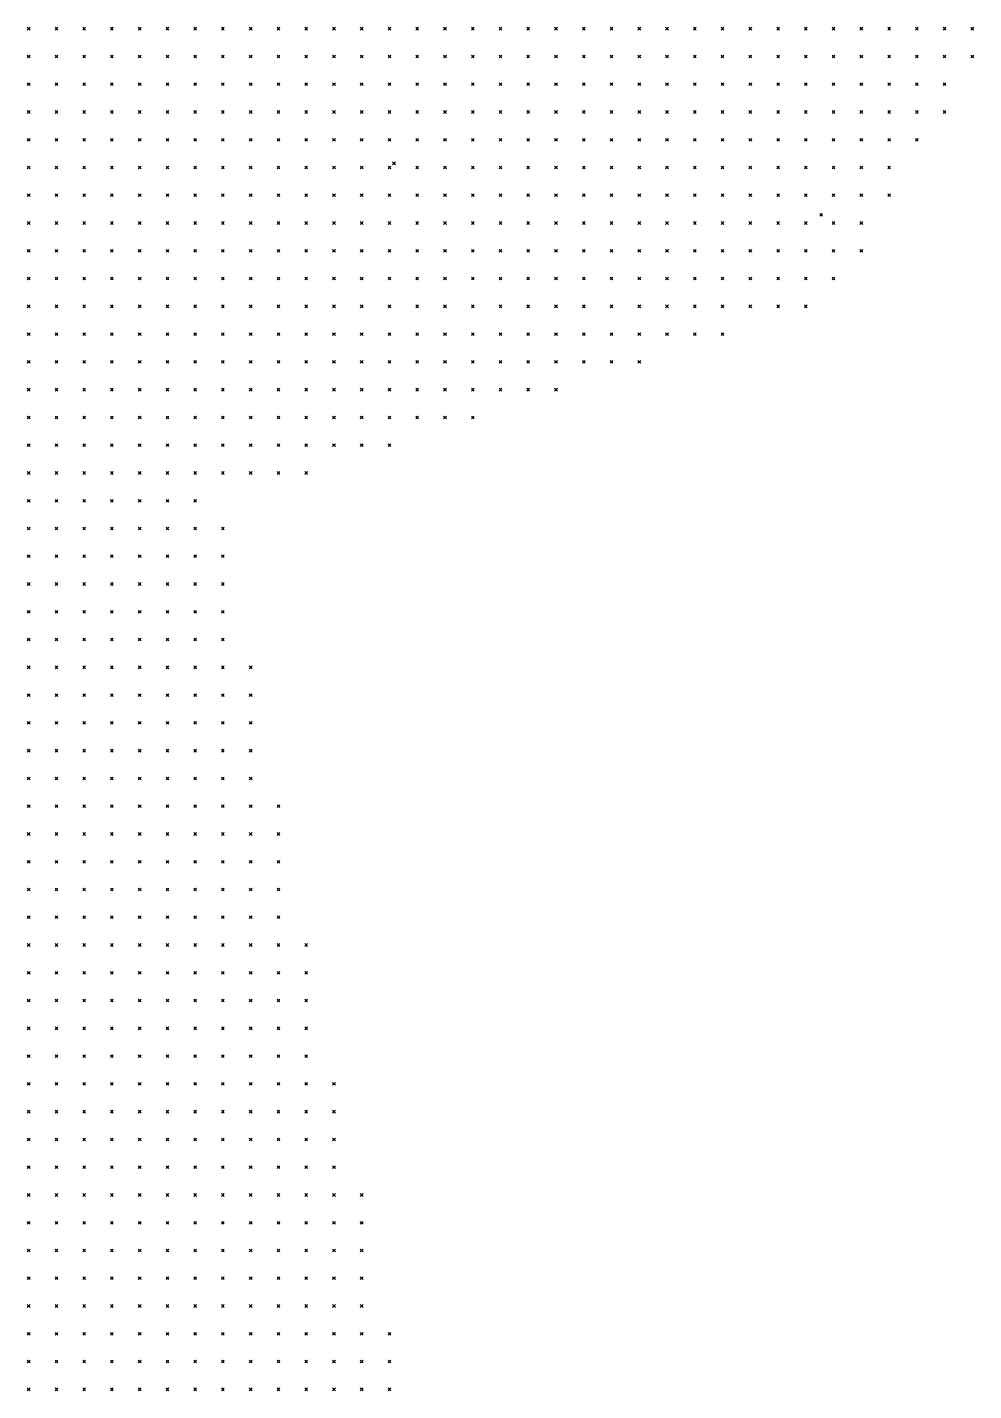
# Model space of a CAD drawing. Header units: metres. Extents: x 441556 to 446409, y 432338 to 461058.
# Drawn here: x 442361.8 to 442464, y 450975.2 to 451122.5 of the extents above; entities that cross this region are included whole.
import ezdxf

# ---------------------------------------------------------------- set-up
doc = ezdxf.new("R2010")
doc.units = ezdxf.units.M
doc.header["$MEASUREMENT"] = 0
doc.header["$PDMODE"] = 35
doc.header["$PDSIZE"] = 0.15
doc.layers.add('DTM-NOK-RevN_LIDAR_co_lidar', color=91, linetype='Continuous', lineweight=0)
doc.layers.add('DTM-NOK-RevN_RTK', color=32, linetype='Continuous', lineweight=0)

msp = doc.modelspace()

# ---------------------------------------------------------------- linework, layer by layer
at = {"layer": 'DTM-NOK-RevN_LIDAR_co_lidar'}
for p in [(442361.921, 451122.339, 362.079), (442364.921, 451122.339, 362.382), (442367.92, 451122.339, 362.767), (442370.919, 451122.339, 362.851), (442373.919, 451122.339, 364.068), (442376.918, 451122.339, 365.963), (442379.917, 451122.339, 366.776), (442382.917, 451122.339, 366.658), (442385.916, 451122.339, 367.718), (442388.915, 451122.339, 370.741), (442391.915, 451122.339, 372.587), (442394.914, 451122.339, 374.786), (442397.913, 451122.339, 379.175), (442400.913, 451122.339, 384.592), (442403.912, 451122.339, 389.624), (442406.911, 451122.339, 392.425), (442409.911, 451122.339, 393.59), (442412.91, 451122.339, 395.132), (442415.909, 451122.339, 396.085), (442418.909, 451122.339, 397.06), (442421.908, 451122.339, 400.071), (442424.907, 451122.339, 404.48), (442427.907, 451122.339, 408.882), (442430.906, 451122.339, 412.012), (442433.905, 451122.339, 414.523), (442436.905, 451122.339, 416.814), (442439.904, 451122.339, 419.186), (442442.903, 451122.339, 421.995), (442445.903, 451122.339, 425.018), (442448.902, 451122.339, 428.085), (442451.901, 451122.339, 432.75), (442454.901, 451122.339, 439.12), (442457.9, 451122.339, 442.707), (442460.9, 451122.339, 445.327), (442463.899, 451122.339, 447.886), (442361.921, 451119.34, 363.426), (442364.921, 451119.34, 363.581), (442367.92, 451119.34, 364.136), (442370.919, 451119.34, 365.465), (442373.919, 451119.34, 367.069), (442376.918, 451119.34, 369.768), (442379.917, 451119.34, 372.114), (442382.917, 451119.34, 372.304), (442385.916, 451119.34, 372.568), (442388.915, 451119.34, 373.793), (442391.915, 451119.34, 375.47), (442394.914, 451119.34, 378.038), (442397.913, 451119.34, 382.521), (442400.913, 451119.34, 387.253), (442403.912, 451119.34, 392.444), (442406.911, 451119.34, 395.11), (442409.911, 451119.34, 396.682), (442412.91, 451119.34, 398.606), (442415.909, 451119.34, 399.703), (442418.909, 451119.34, 400.484), (442421.908, 451119.34, 402.861), (442424.907, 451119.34, 409.131), (442427.907, 451119.34, 413.504), (442430.906, 451119.34, 415.305), (442433.905, 451119.34, 416.734), (442436.905, 451119.34, 418.467), (442439.904, 451119.34, 420.451), (442442.903, 451119.34, 422.91), (442445.903, 451119.34, 425.947), (442448.902, 451119.34, 429.733), (442451.901, 451119.34, 434.774), (442454.901, 451119.34, 440.153), (442457.9, 451119.34, 443.677), (442460.9, 451119.34, 446.688), (442463.899, 451119.34, 449.295), (442361.921, 451116.341, 365.509), (442364.921, 451116.341, 365.55), (442367.92, 451116.341, 365.954), (442370.919, 451116.341, 367.794), (442373.919, 451116.341, 371.106), (442376.918, 451116.341, 373.791), (442379.917, 451116.341, 374.962), (442382.917, 451116.341, 375.54), (442385.916, 451116.341, 375.827), (442388.915, 451116.341, 376.499), (442391.915, 451116.341, 378.795), (442394.914, 451116.341, 382.634), (442397.913, 451116.341, 386.274), (442400.913, 451116.341, 390.18), (442403.912, 451116.341, 394.787), (442406.911, 451116.341, 397.075), (442409.911, 451116.341, 399.049), (442412.91, 451116.341, 401.469), (442415.909, 451116.341, 403.131), (442418.909, 451116.341, 404.838), (442421.908, 451116.341, 408.828), (442424.907, 451116.341, 413.372), (442427.907, 451116.341, 416.724), (442430.906, 451116.341, 418.295), (442433.905, 451116.341, 419.264), (442436.905, 451116.341, 420.651), (442439.904, 451116.341, 422.459), (442442.903, 451116.341, 425.038), (442445.903, 451116.341, 429.071), (442448.902, 451116.341, 433.468), (442451.901, 451116.341, 437.076), (442454.901, 451116.341, 440.903), (442457.9, 451116.341, 444.342), (442460.9, 451116.341, 447.211), (442361.921, 451113.341, 367.82), (442364.921, 451113.341, 367.973), (442367.92, 451113.341, 368.503), (442370.919, 451113.341, 369.84), (442373.919, 451113.341, 373.285), (442376.918, 451113.341, 377.824), (442379.917, 451113.341, 379.73), (442382.917, 451113.341, 379.09), (442385.916, 451113.341, 379.179), (442388.915, 451113.341, 380.142), (442391.915, 451113.341, 382.629), (442394.914, 451113.341, 386.64), (442397.913, 451113.341, 389.639), (442400.913, 451113.341, 395.334), (442403.912, 451113.341, 398.113), (442406.911, 451113.341, 399.424), (442409.911, 451113.341, 401.431), (442412.91, 451113.341, 403.927), (442415.909, 451113.341, 406.419), (442418.909, 451113.341, 408.559), (442421.908, 451113.341, 411.774), (442424.907, 451113.341, 415.251), (442427.907, 451113.341, 418.551), (442430.906, 451113.341, 420.62), (442433.905, 451113.341, 421.745), (442436.905, 451113.341, 423.139), (442439.904, 451113.341, 424.921), (442442.903, 451113.341, 427.902), (442445.903, 451113.341, 431.983), (442448.902, 451113.341, 435.567), (442451.901, 451113.341, 438.594), (442454.901, 451113.341, 441.516), (442457.9, 451113.341, 444.427), (442460.9, 451113.341, 447.155), (442361.921, 451110.342, 372.496), (442364.921, 451110.342, 372.929), (442367.92, 451110.342, 372.908), (442370.919, 451110.342, 373.948), (442373.919, 451110.342, 377.12), (442376.918, 451110.342, 380.854), (442379.917, 451110.342, 382.87), (442382.917, 451110.342, 383.076), (442385.916, 451110.342, 383.283), (442388.915, 451110.342, 384.399), (442391.915, 451110.342, 386.585), (442394.914, 451110.342, 390.204), (442397.913, 451110.342, 394.621), (442400.913, 451110.342, 398.863), (442403.912, 451110.342, 401.106), (442406.911, 451110.342, 402.587), (442409.911, 451110.342, 404.678), (442412.91, 451110.342, 406.94), (442415.909, 451110.342, 409.467), (442418.909, 451110.342, 411.247), (442421.908, 451110.342, 413.518), (442424.907, 451110.342, 417.055), (442427.907, 451110.342, 421.732), (442430.906, 451110.342, 424.021), (442433.905, 451110.342, 424.855), (442436.905, 451110.342, 425.742), (442439.904, 451110.342, 427.188), (442442.903, 451110.342, 429.812), (442445.903, 451110.342, 433.099), (442448.902, 451110.342, 436.218), (442451.901, 451110.342, 439.23), (442454.901, 451110.342, 441.773), (442457.9, 451110.342, 444.183), (442361.921, 451107.343, 376.525), (442364.921, 451107.343, 377.155), (442367.92, 451107.343, 379.369), (442370.919, 451107.343, 380.778), (442373.919, 451107.343, 381.321), (442376.918, 451107.343, 382.652), (442379.917, 451107.343, 384.816), (442382.917, 451107.343, 386.778), (442385.916, 451107.343, 388.03), (442388.915, 451107.343, 389.211), (442391.915, 451107.343, 390.934), (442394.914, 451107.343, 394.862), (442397.913, 451107.343, 399.942), (442400.913, 451107.343, 402.928), (442403.912, 451107.343, 405.046), (442406.911, 451107.343, 406.471), (442409.911, 451107.343, 408.363), (442412.91, 451107.343, 409.987), (442415.909, 451107.343, 412.331), (442418.909, 451107.343, 414.622), (442421.908, 451107.343, 417.418), (442424.907, 451107.343, 421.331), (442427.907, 451107.343, 425.118), (442430.906, 451107.343, 427.087), (442433.905, 451107.343, 427.78), (442436.905, 451107.343, 428.264), (442439.904, 451107.343, 429.267), (442442.903, 451107.343, 431.142), (442445.903, 451107.343, 433.676), (442448.902, 451107.343, 436.522), (442451.901, 451107.343, 439.377), (442454.901, 451107.343, 441.811), (442361.921, 451104.343, 381.24), (442364.921, 451104.343, 382.437), (442367.92, 451104.343, 384.685), (442370.919, 451104.343, 385.299), (442373.919, 451104.343, 384.298), (442376.918, 451104.343, 384.095), (442379.917, 451104.343, 385.735), (442382.917, 451104.343, 388.437), (442385.916, 451104.343, 390.943), (442388.915, 451104.343, 393.215), (442391.915, 451104.343, 395.684), (442394.914, 451104.343, 398.881), (442397.913, 451104.343, 403.143), (442400.913, 451104.343, 405.576), (442403.912, 451104.343, 407.592), (442406.911, 451104.343, 409.264), (442409.911, 451104.343, 411.349), (442412.91, 451104.343, 414.106), (442415.909, 451104.343, 415.994), (442418.909, 451104.343, 418.385), (442421.908, 451104.343, 421.216), (442424.907, 451104.343, 424.768), (442427.907, 451104.343, 427.577), (442430.906, 451104.343, 429.414), (442433.905, 451104.343, 430.361), (442436.905, 451104.343, 431.036), (442439.904, 451104.343, 431.788), (442442.903, 451104.343, 432.935), (442445.903, 451104.343, 434.924), (442448.902, 451104.343, 437.44), (442451.901, 451104.343, 439.873), (442454.901, 451104.343, 442.254), (442361.921, 451101.344, 385.937), (442364.921, 451101.344, 387.594), (442367.92, 451101.344, 389.621), (442370.919, 451101.344, 388.746), (442373.919, 451101.344, 386.796), (442376.918, 451101.344, 385.843), (442379.917, 451101.344, 386.387), (442382.917, 451101.344, 388.835), (442385.916, 451101.344, 392.072), (442388.915, 451101.344, 395.197), (442391.915, 451101.344, 398.397), (442394.914, 451101.344, 401.483), (442397.913, 451101.344, 404.665), (442400.913, 451101.344, 407.289), (442403.912, 451101.344, 410.416), (442406.911, 451101.344, 412.446), (442409.911, 451101.344, 415.024), (442412.91, 451101.344, 417.393), (442415.909, 451101.344, 419.208), (442418.909, 451101.344, 421.279), (442421.908, 451101.344, 424.081), (442424.907, 451101.344, 426.871), (442427.907, 451101.344, 429.28), (442430.906, 451101.344, 431.346), (442433.905, 451101.344, 432.803), (442436.905, 451101.344, 433.79), (442439.904, 451101.344, 434.627), (442442.903, 451101.344, 435.563), (442445.903, 451101.344, 437.07), (442448.902, 451101.344, 439.073), (442451.901, 451101.344, 441.011), (442361.921, 451098.345, 391.769), (442364.921, 451098.345, 392.923), (442367.92, 451098.345, 394.401), (442370.919, 451098.345, 393.375), (442373.919, 451098.345, 390.753), (442376.918, 451098.345, 388.507), (442379.917, 451098.345, 387.774), (442382.917, 451098.345, 389.233), (442385.916, 451098.345, 392.273), (442388.915, 451098.345, 395.887), (442391.915, 451098.345, 399.325), (442394.914, 451098.345, 402.806), (442397.913, 451098.345, 405.866), (442400.913, 451098.345, 409.261), (442403.912, 451098.345, 413.215), (442406.911, 451098.345, 415.35), (442409.911, 451098.345, 417.966), (442412.91, 451098.345, 419.735), (442415.909, 451098.345, 421.706), (442418.909, 451098.345, 423.814), (442421.908, 451098.345, 426.44), (442424.907, 451098.345, 428.722), (442427.907, 451098.345, 431.045), (442430.906, 451098.345, 433.534), (442433.905, 451098.345, 435.296), (442436.905, 451098.345, 436.508), (442439.904, 451098.345, 437.527), (442442.903, 451098.345, 438.446), (442445.903, 451098.345, 439.718), (442448.902, 451098.345, 441.31), (442451.901, 451098.345, 442.721), (442361.921, 451095.345, 396.613), (442364.921, 451095.345, 397.377), (442367.92, 451095.345, 397.717), (442370.919, 451095.345, 396.942), (442373.919, 451095.345, 394.769), (442376.918, 451095.345, 391.82), (442379.917, 451095.345, 389.96), (442382.917, 451095.345, 390.428), (442385.916, 451095.345, 392.846), (442388.915, 451095.345, 396.552), (442391.915, 451095.345, 400.161), (442394.914, 451095.345, 403.713), (442397.913, 451095.345, 407.406), (442400.913, 451095.345, 410.841), (442403.912, 451095.345, 414.38), (442406.911, 451095.345, 416.66), (442409.911, 451095.345, 419.302), (442412.91, 451095.345, 421.515), (442415.909, 451095.345, 423.601), (442418.909, 451095.345, 425.838), (442421.908, 451095.345, 428.049), (442424.907, 451095.345, 430.739), (442427.907, 451095.345, 433.356), (442430.906, 451095.345, 435.899), (442433.905, 451095.345, 437.834), (442436.905, 451095.345, 439.208), (442439.904, 451095.345, 440.195), (442442.903, 451095.345, 441.059), (442445.903, 451095.345, 442.282), (442448.902, 451095.345, 443.665), (442361.921, 451092.346, 399.091), (442364.921, 451092.346, 400.104), (442367.92, 451092.346, 400.279), (442370.919, 451092.346, 399.18), (442373.919, 451092.346, 397.503), (442376.918, 451092.346, 395.081), (442379.917, 451092.346, 392.714), (442382.917, 451092.346, 392.284), (442385.916, 451092.346, 393.928), (442388.915, 451092.346, 397.108), (442391.915, 451092.346, 400.952), (442394.914, 451092.346, 404.485), (442397.913, 451092.346, 408.536), (442400.913, 451092.346, 411.589), (442403.912, 451092.346, 414.774), (442406.911, 451092.346, 417.304), (442409.911, 451092.346, 419.853), (442412.91, 451092.346, 422.29), (442415.909, 451092.346, 424.742), (442418.909, 451092.346, 427.094), (442421.908, 451092.346, 429.427), (442424.907, 451092.346, 432.598), (442427.907, 451092.346, 435.379), (442430.906, 451092.346, 437.769), (442433.905, 451092.346, 440.1), (442436.905, 451092.346, 441.785), (442439.904, 451092.346, 442.691), (442442.903, 451092.346, 443.447), (442445.903, 451092.346, 444.546), (442361.921, 451089.347, 402.054), (442364.921, 451089.347, 403.085), (442367.92, 451089.347, 403.385), (442370.919, 451089.347, 402.303), (442373.919, 451089.347, 400.479), (442376.918, 451089.347, 398.237), (442379.917, 451089.347, 395.656), (442382.917, 451089.347, 394.159), (442385.916, 451089.347, 394.77), (442388.915, 451089.347, 397.387), (442391.915, 451089.347, 401.531), (442394.914, 451089.347, 404.89), (442397.913, 451089.347, 408.764), (442400.913, 451089.347, 411.821), (442403.912, 451089.347, 414.884), (442406.911, 451089.347, 417.593), (442409.911, 451089.347, 419.951), (442412.91, 451089.347, 422.686), (442415.909, 451089.347, 425.51), (442418.909, 451089.347, 428.214), (442421.908, 451089.347, 430.979), (442424.907, 451089.347, 433.869), (442427.907, 451089.347, 436.606), (442430.906, 451089.347, 439.196), (442433.905, 451089.347, 442.02), (442436.905, 451089.347, 444.166), (442361.921, 451086.347, 405.114), (442364.921, 451086.347, 406.082), (442367.92, 451086.347, 406.571), (442370.919, 451086.347, 405.681), (442373.919, 451086.347, 403.784), (442376.918, 451086.347, 401.559), (442379.917, 451086.347, 399.165), (442382.917, 451086.347, 397.142), (442385.916, 451086.347, 396.523), (442388.915, 451086.347, 398.363), (442391.915, 451086.347, 402.083), (442394.914, 451086.347, 405.479), (442397.913, 451086.347, 408.896), (442400.913, 451086.347, 411.895), (442403.912, 451086.347, 414.511), (442406.911, 451086.347, 417.238), (442409.911, 451086.347, 420.176), (442412.91, 451086.347, 423.024), (442415.909, 451086.347, 426.073), (442418.909, 451086.347, 429.005), (442421.908, 451086.347, 431.923), (442424.907, 451086.347, 434.87), (442427.907, 451086.347, 437.603), (442361.921, 451083.348, 407.568), (442364.921, 451083.348, 408.563), (442367.92, 451083.348, 409.048), (442370.919, 451083.348, 408.265), (442373.919, 451083.348, 406.614), (442376.918, 451083.348, 404.817), (442379.917, 451083.348, 403.281), (442382.917, 451083.348, 401.423), (442385.916, 451083.348, 399.577), (442388.915, 451083.348, 400.137), (442391.915, 451083.348, 402.59), (442394.914, 451083.348, 406.058), (442397.913, 451083.348, 409.014), (442400.913, 451083.348, 411.949), (442403.912, 451083.348, 414.431), (442406.911, 451083.348, 417.163), (442409.911, 451083.348, 420.425), (442412.91, 451083.348, 423.316), (442415.909, 451083.348, 426.626), (442418.909, 451083.348, 429.404), (442361.921, 451080.349, 410.019), (442364.921, 451080.349, 411.003), (442367.92, 451080.349, 411.392), (442370.919, 451080.349, 410.927), (442373.919, 451080.349, 409.474), (442376.918, 451080.349, 407.426), (442379.917, 451080.349, 405.752), (442382.917, 451080.349, 404.396), (442385.916, 451080.349, 402.667), (442388.915, 451080.349, 401.836), (442391.915, 451080.349, 403.357), (442394.914, 451080.349, 406.449), (442397.913, 451080.349, 409.378), (442400.913, 451080.349, 412.187), (442403.912, 451080.349, 414.98), (442406.911, 451080.349, 417.91), (442409.911, 451080.349, 421.096), (442361.921, 451077.349, 412.455), (442364.921, 451077.349, 413.366), (442367.92, 451077.349, 413.73), (442370.919, 451077.349, 413.453), (442373.919, 451077.349, 412.237), (442376.918, 451077.349, 410.537), (442379.917, 451077.349, 408.882), (442382.917, 451077.349, 407.255), (442385.916, 451077.349, 405.597), (442388.915, 451077.349, 404.287), (442391.915, 451077.349, 404.702), (442394.914, 451077.349, 406.751), (442397.913, 451077.349, 409.6), (442400.913, 451077.349, 412.656), (442361.921, 451074.35, 414.432), (442364.921, 451074.35, 415.328), (442367.92, 451074.35, 415.862), (442370.919, 451074.35, 415.665), (442373.919, 451074.35, 414.611), (442376.918, 451074.35, 413.112), (442379.917, 451074.35, 411.594), (442382.917, 451074.35, 410.047), (442385.916, 451074.35, 408.547), (442388.915, 451074.35, 407.271), (442391.915, 451074.35, 406.508), (442361.921, 451071.351, 416.77), (442364.921, 451071.351, 417.64), (442367.92, 451071.351, 417.984), (442370.919, 451071.351, 417.822), (442373.919, 451071.351, 416.926), (442376.918, 451071.351, 415.441), (442379.917, 451071.351, 413.984), (442361.921, 451068.351, 419.058), (442364.921, 451068.351, 419.761), (442367.92, 451068.351, 420.059), (442370.919, 451068.351, 420.289), (442373.919, 451068.351, 419.488), (442376.918, 451068.351, 417.979), (442379.917, 451068.351, 416.715), (442382.917, 451068.351, 415.445), (442361.921, 451065.352, 421.155), (442364.921, 451065.352, 421.754), (442367.92, 451065.352, 422.734), (442370.919, 451065.352, 423.497), (442373.919, 451065.352, 422.94), (442376.918, 451065.352, 421.233), (442379.917, 451065.352, 419.568), (442382.917, 451065.352, 418.356), (442361.921, 451062.352, 423.625), (442364.921, 451062.352, 424.763), (442367.92, 451062.352, 425.746), (442370.919, 451062.352, 426.318), (442373.919, 451062.352, 425.809), (442376.918, 451062.352, 424.093), (442379.917, 451062.352, 422.289), (442382.917, 451062.352, 420.966), (442361.921, 451059.353, 426.055), (442364.921, 451059.353, 427.187), (442367.92, 451059.353, 428.132), (442370.919, 451059.353, 428.604), (442373.919, 451059.353, 428.649), (442376.918, 451059.353, 427.413), (442379.917, 451059.353, 425.323), (442382.917, 451059.353, 423.834), (442361.921, 451056.354, 428.394), (442364.921, 451056.354, 429.482), (442367.92, 451056.354, 430.304), (442370.919, 451056.354, 430.955), (442373.919, 451056.354, 431.732), (442376.918, 451056.354, 431.206), (442379.917, 451056.354, 429.023), (442382.917, 451056.354, 427.13), (442361.921, 451053.354, 430.888), (442364.921, 451053.354, 432.066), (442367.92, 451053.354, 433.286), (442370.919, 451053.354, 434.747), (442373.919, 451053.354, 435.812), (442376.918, 451053.354, 435.906), (442379.917, 451053.354, 434.283), (442382.917, 451053.354, 431.875), (442385.916, 451053.354, 430.389), (442361.921, 451050.355, 434.193), (442364.921, 451050.355, 435.474), (442367.92, 451050.355, 436.674), (442370.919, 451050.355, 437.829), (442373.919, 451050.355, 438.883), (442376.918, 451050.355, 439.276), (442379.917, 451050.355, 438.004), (442382.917, 451050.355, 435.828), (442385.916, 451050.355, 434.275), (442361.921, 451047.356, 436.771), (442364.921, 451047.356, 438.997), (442367.92, 451047.356, 440.336), (442370.919, 451047.356, 440.941), (442373.919, 451047.356, 441.832), (442376.918, 451047.356, 442.279), (442379.917, 451047.356, 441.618), (442382.917, 451047.356, 440.198), (442385.916, 451047.356, 438.531), (442361.921, 451044.356, 439.98), (442364.921, 451044.356, 442.162), (442367.92, 451044.356, 443.635), (442370.919, 451044.356, 445.275), (442373.919, 451044.356, 446.129), (442376.918, 451044.356, 445.67), (442379.917, 451044.356, 445.055), (442382.917, 451044.356, 444.248), (442385.916, 451044.356, 443.121), (442361.921, 451041.357, 442.999), (442364.921, 451041.357, 445.138), (442367.92, 451041.357, 446.741), (442370.919, 451041.357, 448.554), (442373.919, 451041.357, 449.335), (442376.918, 451041.357, 448.799), (442379.917, 451041.357, 448.237), (442382.917, 451041.357, 447.673), (442385.916, 451041.357, 446.779), (442361.921, 451038.358, 445.492), (442364.921, 451038.358, 447.534), (442367.92, 451038.358, 449.201), (442370.919, 451038.358, 450.751), (442373.919, 451038.358, 451.574), (442376.918, 451038.358, 451.57), (442379.917, 451038.358, 451.458), (442382.917, 451038.358, 451), (442385.916, 451038.358, 449.697), (442388.915, 451038.358, 447.783), (442361.921, 451035.358, 447.957), (442364.921, 451035.358, 449.7), (442367.92, 451035.358, 451.184), (442370.919, 451035.358, 452.479), (442373.919, 451035.358, 453.444), (442376.918, 451035.358, 453.99), (442379.917, 451035.358, 454.191), (442382.917, 451035.358, 453.669), (442385.916, 451035.358, 452.029), (442388.915, 451035.358, 449.747), (442361.921, 451032.359, 450.434), (442364.921, 451032.359, 451.749), (442367.92, 451032.359, 453.093), (442370.919, 451032.359, 454.184), (442373.919, 451032.359, 455.196), (442376.918, 451032.359, 456.028), (442379.917, 451032.359, 456.137), (442382.917, 451032.359, 455.357), (442385.916, 451032.359, 453.827), (442388.915, 451032.359, 451.913), (442361.921, 451029.36, 453.009), (442364.921, 451029.36, 453.967), (442367.92, 451029.36, 455.047), (442370.919, 451029.36, 455.939), (442373.919, 451029.36, 456.945), (442376.918, 451029.36, 457.954), (442379.917, 451029.36, 458.104), (442382.917, 451029.36, 457.148), (442385.916, 451029.36, 455.838), (442388.915, 451029.36, 454.644), (442361.921, 451026.36, 455.762), (442364.921, 451026.36, 456.463), (442367.92, 451026.36, 457.115), (442370.919, 451026.36, 457.799), (442373.919, 451026.36, 458.761), (442376.918, 451026.36, 459.952), (442379.917, 451026.36, 460.612), (442382.917, 451026.36, 459.97), (442385.916, 451026.36, 458.627), (442388.915, 451026.36, 457.528), (442361.921, 451023.361, 458.409), (442364.921, 451023.361, 458.75), (442367.92, 451023.361, 459.271), (442370.919, 451023.361, 459.945), (442373.919, 451023.361, 460.791), (442376.918, 451023.361, 461.964), (442379.917, 451023.361, 463.076), (442382.917, 451023.361, 463.012), (442385.916, 451023.361, 461.673), (442388.915, 451023.361, 460.408), (442391.915, 451023.361, 459.47), (442361.921, 451020.362, 460.815), (442364.921, 451020.362, 461.029), (442367.92, 451020.362, 461.586), (442370.919, 451020.362, 462.21), (442373.919, 451020.362, 462.927), (442376.918, 451020.362, 464.025), (442379.917, 451020.362, 465.187), (442382.917, 451020.362, 465.453), (442385.916, 451020.362, 464.523), (442388.915, 451020.362, 463.462), (442391.915, 451020.362, 462.642), (442361.921, 451017.362, 463.159), (442364.921, 451017.362, 463.668), (442367.92, 451017.362, 464.226), (442370.919, 451017.362, 464.678), (442373.919, 451017.362, 465.23), (442376.918, 451017.362, 466.21), (442379.917, 451017.362, 467.364), (442382.917, 451017.362, 467.939), (442385.916, 451017.362, 467.456), (442388.915, 451017.362, 466.505), (442391.915, 451017.362, 465.594), (442361.921, 451014.363, 465.778), (442364.921, 451014.363, 466.476), (442367.92, 451014.363, 466.873), (442370.919, 451014.363, 467.112), (442373.919, 451014.363, 467.636), (442376.918, 451014.363, 468.511), (442379.917, 451014.363, 469.527), (442382.917, 451014.363, 470.257), (442385.916, 451014.363, 470.189), (442388.915, 451014.363, 469.59), (442391.915, 451014.363, 468.761), (442361.921, 451011.364, 468.33), (442364.921, 451011.364, 469.045), (442367.92, 451011.364, 469.381), (442370.919, 451011.364, 469.57), (442373.919, 451011.364, 470.205), (442376.918, 451011.364, 471.246), (442379.917, 451011.364, 472.162), (442382.917, 451011.364, 473.013), (442385.916, 451011.364, 473.54), (442388.915, 451011.364, 473.038), (442391.915, 451011.364, 472.329), (442361.921, 451008.364, 470.662), (442364.921, 451008.364, 471.177), (442367.92, 451008.364, 471.73), (442370.919, 451008.364, 472.107), (442373.919, 451008.364, 473.36), (442376.918, 451008.364, 475.187), (442379.917, 451008.364, 476.212), (442382.917, 451008.364, 476.69), (442385.916, 451008.364, 477.023), (442388.915, 451008.364, 476.701), (442391.915, 451008.364, 475.958), (442394.914, 451008.364, 474.624), (442361.921, 451005.365, 473.528), (442364.921, 451005.365, 473.699), (442367.92, 451005.365, 474.196), (442370.919, 451005.365, 475.016), (442373.919, 451005.365, 476.498), (442376.918, 451005.365, 478.014), (442379.917, 451005.365, 479.174), (442382.917, 451005.365, 479.956), (442385.916, 451005.365, 479.82), (442388.915, 451005.365, 479.193), (442391.915, 451005.365, 478.443), (442394.914, 451005.365, 477.713), (442361.921, 451002.366, 477.171), (442364.921, 451002.366, 476.897), (442367.92, 451002.366, 477.051), (442370.919, 451002.366, 477.729), (442373.919, 451002.366, 479.291), (442376.918, 451002.366, 481.12), (442379.917, 451002.366, 482.353), (442382.917, 451002.366, 482.791), (442385.916, 451002.366, 482.2), (442388.915, 451002.366, 481.362), (442391.915, 451002.366, 481.095), (442394.914, 451002.366, 480.62), (442361.921, 450999.366, 480.257), (442364.921, 450999.366, 480.232), (442367.92, 450999.366, 480.091), (442370.919, 450999.366, 480.442), (442373.919, 450999.366, 481.725), (442376.918, 450999.366, 483.671), (442379.917, 450999.366, 485.133), (442382.917, 450999.366, 485.543), (442385.916, 450999.366, 485.26), (442388.915, 450999.366, 484.606), (442391.915, 450999.366, 484.302), (442394.914, 450999.366, 483.733), (442361.921, 450996.367, 483.096), (442364.921, 450996.367, 483.037), (442367.92, 450996.367, 482.86), (442370.919, 450996.367, 483.17), (442373.919, 450996.367, 484.141), (442376.918, 450996.367, 485.812), (442379.917, 450996.367, 487.549), (442382.917, 450996.367, 488.235), (442385.916, 450996.367, 487.904), (442388.915, 450996.367, 487.508), (442391.915, 450996.367, 487.323), (442394.914, 450996.367, 486.763), (442397.913, 450996.367, 485.667), (442361.921, 450993.368, 485.818), (442364.921, 450993.368, 485.901), (442367.92, 450993.368, 485.84), (442370.919, 450993.368, 485.959), (442373.919, 450993.368, 486.713), (442376.918, 450993.368, 488.248), (442379.917, 450993.368, 489.825), (442382.917, 450993.368, 490.768), (442385.916, 450993.368, 490.984), (442388.915, 450993.368, 490.531), (442391.915, 450993.368, 490.049), (442394.914, 450993.368, 489.36), (442397.913, 450993.368, 487.948), (442361.921, 450990.368, 488.39), (442364.921, 450990.368, 488.505), (442367.92, 450990.368, 488.675), (442370.919, 450990.368, 488.963), (442373.919, 450990.368, 489.575), (442376.918, 450990.368, 490.804), (442379.917, 450990.368, 492.158), (442382.917, 450990.368, 493.166), (442385.916, 450990.368, 493.854), (442388.915, 450990.368, 493.748), (442391.915, 450990.368, 492.905), (442394.914, 450990.368, 491.836), (442397.913, 450990.368, 489.519), (442361.921, 450987.369, 490.997), (442364.921, 450987.369, 490.848), (442367.92, 450987.369, 491.3), (442370.919, 450987.369, 491.924), (442373.919, 450987.369, 492.777), (442376.918, 450987.369, 493.831), (442379.917, 450987.369, 494.903), (442382.917, 450987.369, 495.962), (442385.916, 450987.369, 496.578), (442388.915, 450987.369, 496.525), (442391.915, 450987.369, 495.573), (442394.914, 450987.369, 493.952), (442397.913, 450987.369, 491.461), (442361.921, 450984.37, 493.627), (442364.921, 450984.37, 493.586), (442367.92, 450984.37, 494.321), (442370.919, 450984.37, 495.207), (442373.919, 450984.37, 496.068), (442376.918, 450984.37, 497.034), (442379.917, 450984.37, 497.963), (442382.917, 450984.37, 498.778), (442385.916, 450984.37, 499.3), (442388.915, 450984.37, 499.132), (442391.915, 450984.37, 497.738), (442394.914, 450984.37, 495.713), (442397.913, 450984.37, 493.061), (442361.921, 450981.37, 496.618), (442364.921, 450981.37, 497.072), (442367.92, 450981.37, 497.728), (442370.919, 450981.37, 498.418), (442373.919, 450981.37, 499.119), (442376.918, 450981.37, 499.882), (442379.917, 450981.37, 500.682), (442382.917, 450981.37, 501.391), (442385.916, 450981.37, 501.66), (442388.915, 450981.37, 501.065), (442391.915, 450981.37, 499.322), (442394.914, 450981.37, 497.284), (442397.913, 450981.37, 494.65), (442400.913, 450981.37, 492.682), (442361.921, 450978.371, 499.644), (442364.921, 450978.371, 500.398), (442367.92, 450978.371, 501.024), (442370.919, 450978.371, 501.53), (442373.919, 450978.371, 502.008), (442376.918, 450978.371, 502.703), (442379.917, 450978.371, 503.575), (442382.917, 450978.371, 504.232), (442385.916, 450978.371, 504.216), (442388.915, 450978.371, 503.106), (442391.915, 450978.371, 501.264), (442394.914, 450978.371, 499.574), (442397.913, 450978.371, 497.17), (442400.913, 450978.371, 495.237), (442361.921, 450975.372, 503.461), (442364.921, 450975.372, 504.029), (442367.92, 450975.372, 504.256), (442370.919, 450975.372, 504.626), (442373.919, 450975.372, 505.223), (442376.918, 450975.372, 505.976), (442379.917, 450975.372, 506.824), (442382.917, 450975.372, 507.361), (442385.916, 450975.372, 507.076), (442388.915, 450975.372, 505.786), (442391.915, 450975.372, 503.791), (442394.914, 450975.372, 501.793), (442397.913, 450975.372, 499.844), (442400.913, 450975.372, 498.519)]:
    msp.add_point(p, dxfattribs=at)
at = {"layer": 'DTM-NOK-RevN_RTK'}
for p in [(442401.404, 451107.795, 403.997), (442447.557, 451102.236, 438.69)]:
    msp.add_point(p, dxfattribs=at)

doc.saveas('drawing.dxf')
